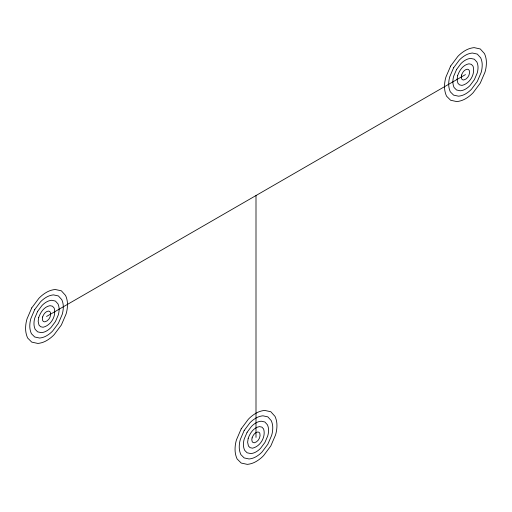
<?xml version="1.0" encoding="UTF-8"?>
<svg xmlns="http://www.w3.org/2000/svg" width="512" height="512" viewBox="0 0 512 512"><rect width="100%" height="100%" fill="white"/><g stroke="black" fill="none" stroke-linecap="round" stroke-linejoin="round"><path stroke-width="0.77" d="M46.547 316.467L465.453 74.605M256 195.533L256 437.395M38.726 317.446L38.17 321.299L38.982 325.088L40.621 326.726L43.072 327.258C51.021 325.472 56.582 315.84 54.157 308.064L52.467 306.202L50.016 305.677C44.16 306.707 40.557 312.205 38.726 317.446M42.637 316.954L42.355 318.88L42.765 320.774L43.584 321.594L44.813 321.862C48.787 320.966 51.565 316.154 50.349 312.262L49.51 311.334L48.282 311.072C45.35 311.584 43.552 314.336 42.637 316.954M248.186 438.374L247.622 442.227L248.435 446.016L250.074 447.654L252.531 448.186C260.48 446.4 266.035 436.768 263.61 428.992L261.926 427.13L259.469 426.605C253.613 427.635 250.01 433.133 248.186 438.374M252.09 437.882L251.808 439.814L252.218 441.702L253.037 442.522L254.266 442.79C258.24 441.894 261.018 437.082 259.802 433.19L258.963 432.262L257.734 432C254.81 432.512 253.005 435.264 252.09 437.882M457.638 75.59L457.075 79.443L457.894 83.226L459.533 84.87L461.984 85.395C469.933 83.61 475.494 73.984 473.062 66.208L471.379 64.346L468.928 63.814C463.066 64.851 459.469 70.342 457.638 75.59M461.549 75.098L461.267 77.024L461.67 78.918L462.49 79.738L463.718 80C467.693 79.11 470.47 74.298 469.261 70.406L468.416 69.478L467.187 69.21C464.262 69.728 462.458 72.474 461.549 75.098M31.738 307.91L27.002 318.912A33.85 33.85 0 0 0 25.6 328.557A22.95 22.95 0 0 0 27.642 338.016L31.738 342.118L37.869 343.443A21.613 21.613 0 0 0 46.547 340.653A33.85 33.85 0 0 0 54.195 334.611L61.357 325.018L66.086 314.016A33.85 33.85 0 0 0 67.488 304.371A21.613 21.613 0 0 0 65.568 295.462L61.357 290.81L55.219 289.491A21.613 21.613 0 0 0 46.547 292.282A33.85 33.85 0 0 0 38.899 298.317L31.738 307.91M34.694 309.626L30.912 318.426A27.078 27.078 0 0 0 29.792 326.138A18.362 18.362 0 0 0 31.424 333.709L34.694 336.986L39.603 338.048A17.293 17.293 0 0 0 46.547 335.814A27.078 27.078 0 0 0 52.666 330.982L58.394 323.302L62.182 314.502A27.078 27.078 0 0 0 63.302 306.79A17.293 17.293 0 0 0 61.766 299.661L58.394 295.942L53.485 294.886A17.293 17.293 0 0 0 46.547 297.114A27.078 27.078 0 0 0 40.429 301.946L34.694 309.626M37.658 311.334L34.822 317.933A20.307 20.307 0 0 0 33.978 323.718A13.766 13.766 0 0 0 35.2 329.395L37.658 331.859L41.338 332.653A12.966 12.966 0 0 0 46.547 330.976A20.307 20.307 0 0 0 51.136 327.354L55.43 321.594L58.272 314.995A20.307 20.307 0 0 0 59.11 309.21A12.966 12.966 0 0 0 57.958 303.866L55.43 301.075L51.75 300.282A12.966 12.966 0 0 0 46.547 301.952A20.307 20.307 0 0 0 41.958 305.574L37.658 311.334M241.19 428.845L236.454 439.846A33.85 33.85 0 0 0 235.053 449.485A22.95 22.95 0 0 0 237.094 458.944L241.19 463.046L247.322 464.371A21.613 21.613 0 0 0 256 461.581A33.85 33.85 0 0 0 263.648 455.546L270.81 445.946L275.546 434.944A33.85 33.85 0 0 0 276.947 425.299A21.613 21.613 0 0 0 275.021 416.39L270.81 411.738L264.678 410.419A21.613 21.613 0 0 0 256 413.21A33.85 33.85 0 0 0 248.352 419.245L241.19 428.845M244.154 430.554L240.365 439.354A27.078 27.078 0 0 0 239.245 447.066A18.362 18.362 0 0 0 240.877 454.637L244.154 457.914L249.062 458.976A17.293 17.293 0 0 0 256 456.742A27.078 27.078 0 0 0 262.118 451.91L267.846 444.237L271.635 435.43A27.078 27.078 0 0 0 272.755 427.718A17.293 17.293 0 0 0 271.219 420.589L267.846 416.87L262.938 415.814A17.293 17.293 0 0 0 256 418.042A27.078 27.078 0 0 0 249.882 422.874L244.154 430.554M247.11 432.262L244.275 438.861A20.307 20.307 0 0 0 243.43 444.646A13.766 13.766 0 0 0 244.659 450.323L247.11 452.787L250.797 453.581A12.966 12.966 0 0 0 256 451.904A20.307 20.307 0 0 0 260.589 448.282L264.89 442.522L267.725 435.923A20.307 20.307 0 0 0 268.57 430.138A12.966 12.966 0 0 0 267.411 424.794L264.89 422.003L261.203 421.21A12.966 12.966 0 0 0 256 422.88A20.307 20.307 0 0 0 251.411 426.502L247.11 432.262M450.643 66.054L445.914 77.056A33.85 33.85 0 0 0 444.512 86.701A22.95 22.95 0 0 0 446.547 96.16L450.643 100.262L456.781 101.581A21.613 21.613 0 0 0 465.453 98.79A33.85 33.85 0 0 0 473.101 92.755L480.262 83.155L484.998 72.154A33.85 33.85 0 0 0 486.4 62.515A21.613 21.613 0 0 0 484.48 53.606L480.262 48.954L474.131 47.629A21.613 21.613 0 0 0 465.453 50.419A33.85 33.85 0 0 0 457.805 56.454L450.643 66.054M453.606 67.763L449.818 76.57A27.078 27.078 0 0 0 448.698 84.282A18.362 18.362 0 0 0 450.33 91.846L453.606 95.13L458.515 96.186A17.293 17.293 0 0 0 465.453 93.958A27.078 27.078 0 0 0 471.571 89.126L477.306 81.446L481.088 72.646A27.078 27.078 0 0 0 482.208 64.934A17.293 17.293 0 0 0 480.672 57.805L477.306 54.086L472.397 53.024A17.293 17.293 0 0 0 465.453 55.258A27.078 27.078 0 0 0 459.334 60.09L453.606 67.763M456.57 69.478L453.728 76.077A20.307 20.307 0 0 0 452.89 81.862A13.766 13.766 0 0 0 454.112 87.539L456.57 89.997L460.25 90.79A12.966 12.966 0 0 0 465.453 89.12A20.307 20.307 0 0 0 470.042 85.498L474.342 79.738L477.178 73.139A20.307 20.307 0 0 0 478.022 67.354A12.966 12.966 0 0 0 476.87 62.003L474.342 59.213L470.662 58.419A12.966 12.966 0 0 0 465.453 60.096A20.307 20.307 0 0 0 460.864 63.718L456.57 69.478"/></g></svg>
